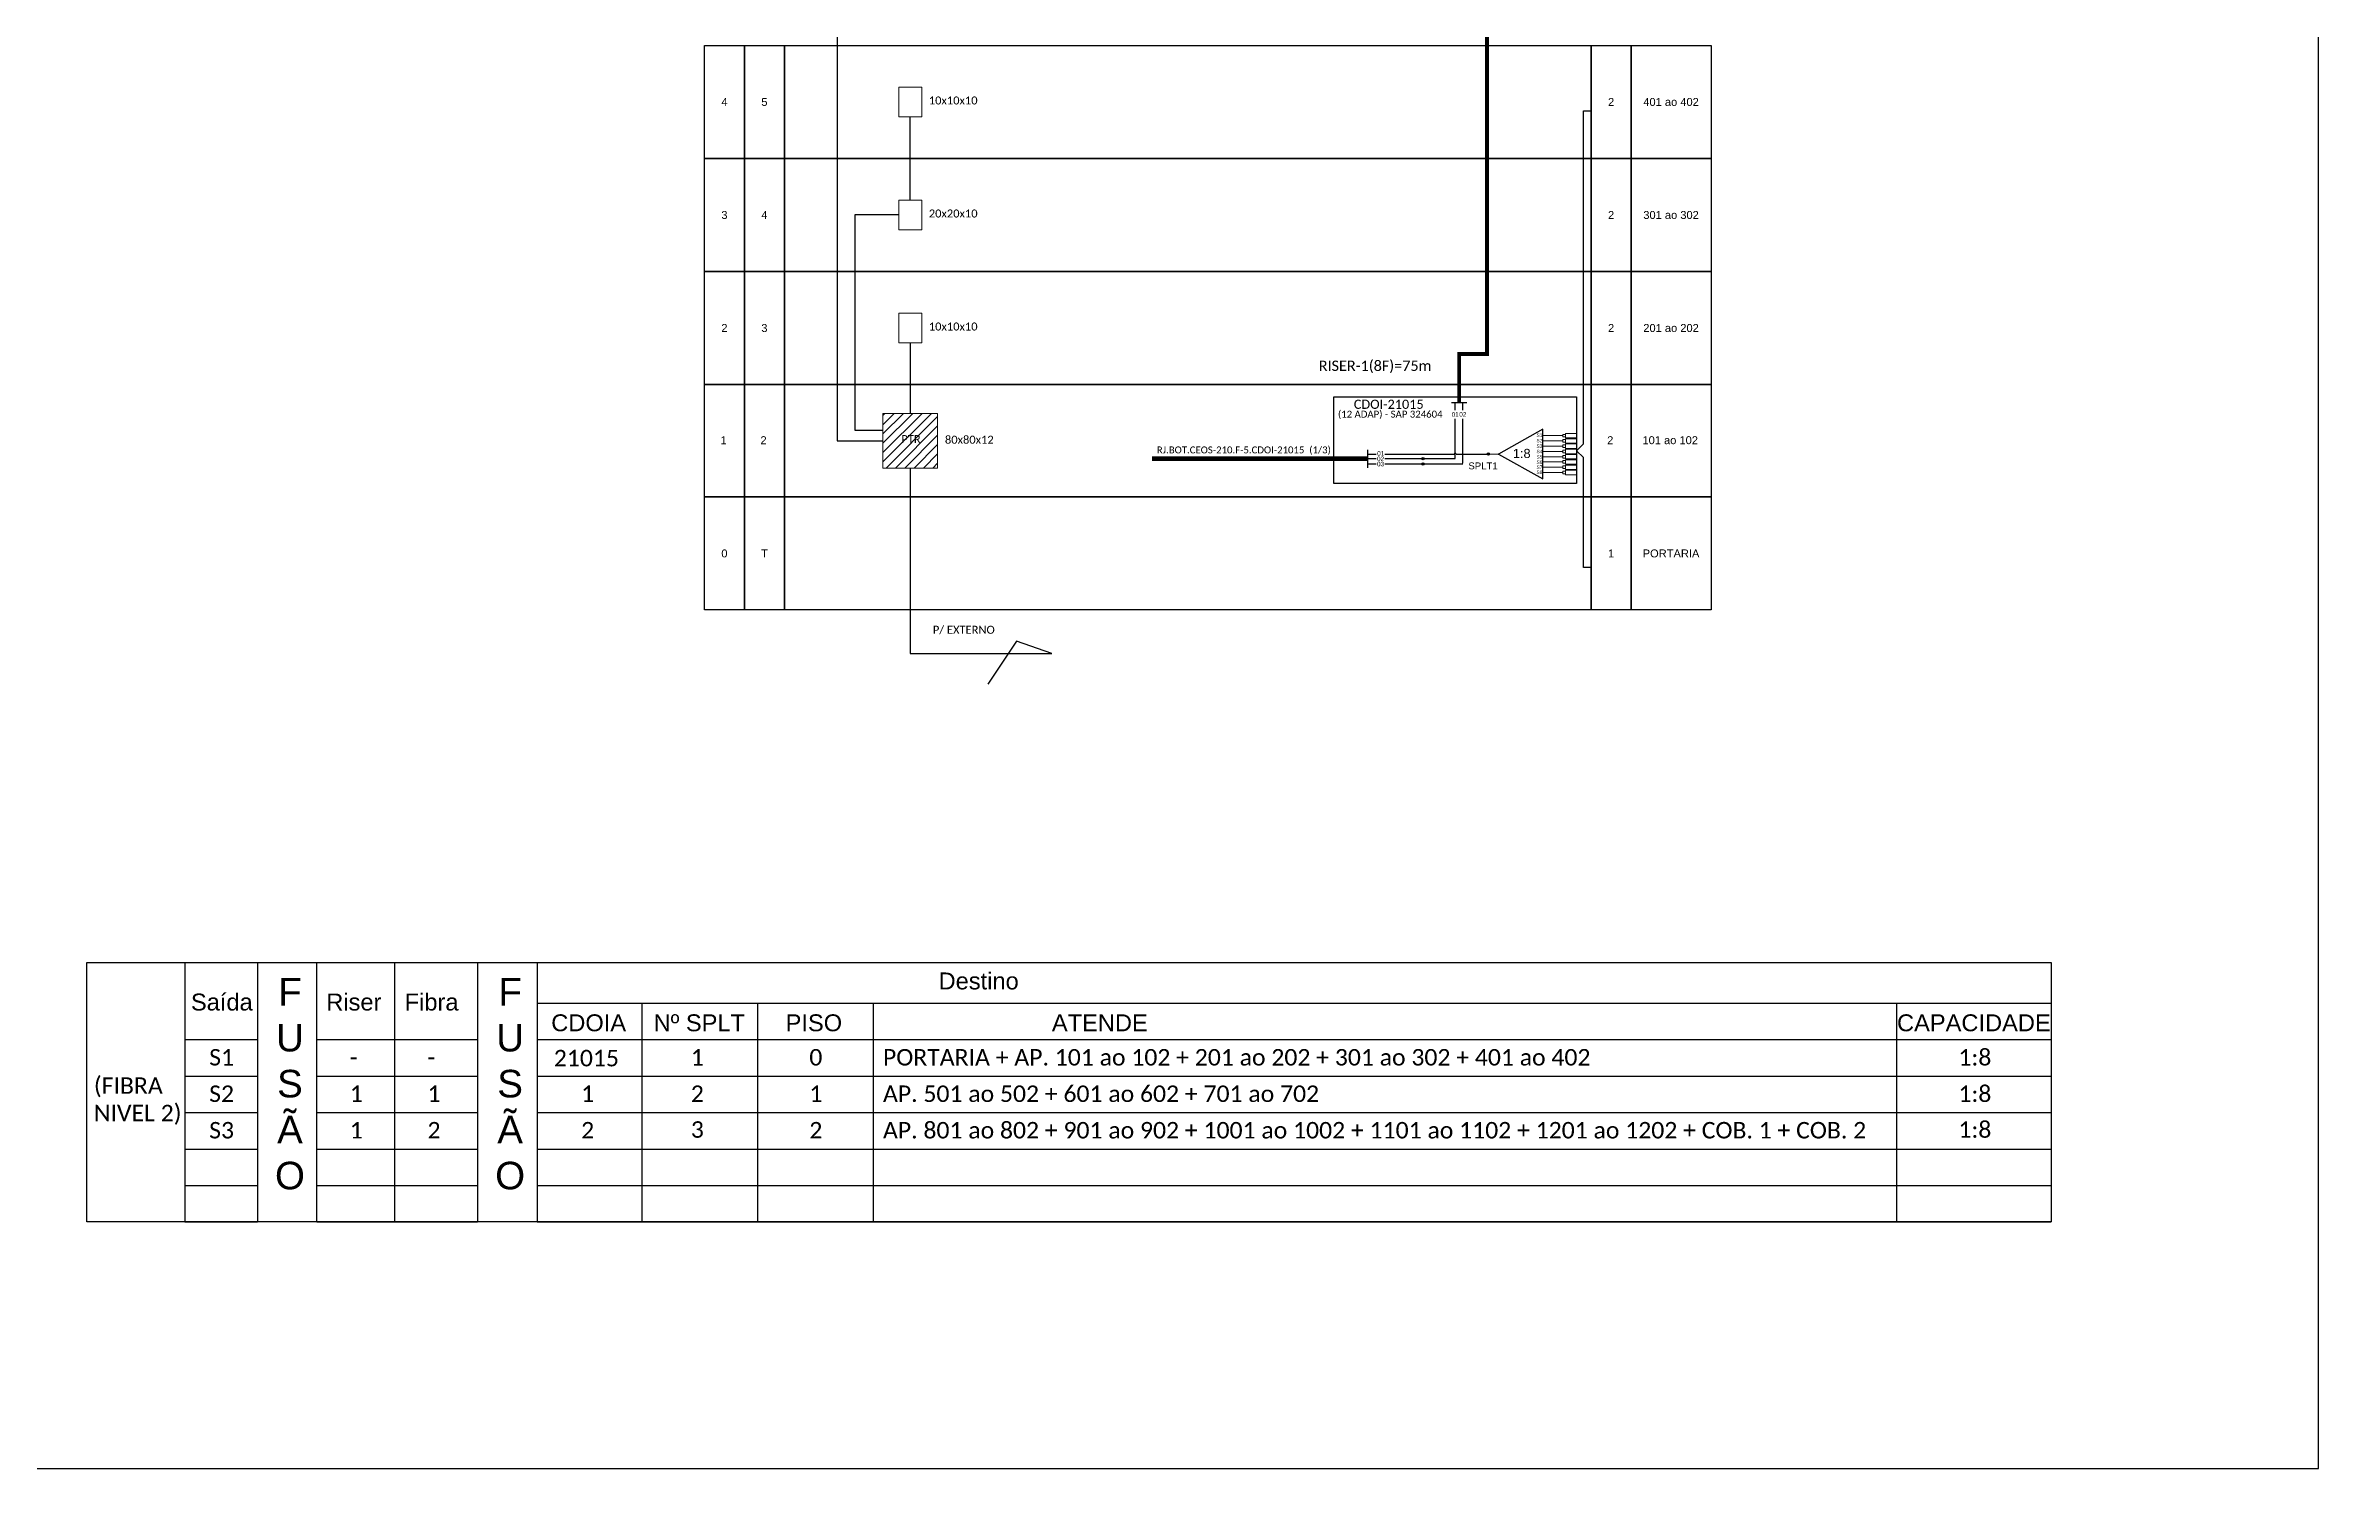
# Model space of a CAD drawing. Extents: x -89 to 749, y 705 to 1299.
# Drawn here: x 288.5 to 749.2, y 705 to 993.6 of the extents above; entities that cross this region are included whole.
import ezdxf
from ezdxf.enums import TextEntityAlignment as Align

# ---------------------------------------------------------------- set-up
doc = ezdxf.new("R2010")
doc.units = 0
doc.styles.add('ARIAL', font='arial.ttf')
doc.styles.add('WMF-Calibri0', font='calibri.ttf')

msp = doc.modelspace()

# ---------------------------------------------------------------- hatches: boundary and pattern name
h = msp.add_hatch()
h.set_pattern_fill('ANSI31', color=1, scale=0.42)
h.set_pattern_definition([(45, (-85.3628, 2788.8523), (-0.9429269, 0.9429269), [])])
h.paths.add_polyline_path([(469.32, 907.91), (469.32, 918.97), (458.26, 918.97), (458.26, 907.91)])
h.paths.add_polyline_path([(461.57, 912.55), (466.34, 912.55), (466.34, 914.98), (461.57, 914.98)], flags=24)
h = msp.add_hatch(color=3)
h.dxf.hatch_style = 1
edge = h.paths.add_edge_path()
edge.add_arc((567.74, 909.81), 0.237, 0, 360)
h = msp.add_hatch(color=3)
h.dxf.hatch_style = 1
edge = h.paths.add_edge_path()
edge.add_arc((567.74, 908.74), 0.237, 0, 360)
h = msp.add_hatch(color=3)
h.dxf.hatch_style = 1
edge = h.paths.add_edge_path()
edge.add_arc((580.99, 910.73), 0.237, 0, 360)

# ---------------------------------------------------------------- linework, layer by layer
at = {"color": 5}
for p, q in [((574.23, 909.81), (574.23, 917.9)), ((575.77, 908.88), (575.77, 917.9)), ((567.74, 909.81), (574.23, 909.81)), ((567.74, 908.74), (575.77, 908.74))]:
    msp.add_line(p, q, dxfattribs=at)
at = {"color": 3}
for p, q in [((556.49, 910.73), (558.21, 910.73)), ((559.99, 910.73), (574.04, 910.73)), ((574.42, 910.73), (580.99, 910.73))]:
    msp.add_line(p, q, dxfattribs=at)
for p, q in [((331.44, 807.63), (331.44, 755.02)), ((359.27, 807.63), (359.27, 755.02)), ((376.07, 807.63), (376.07, 755.02)), ((388.15, 807.63), (388.15, 755.02)), ((409.41, 799.4), (409.41, 755.02)), ((432.85, 799.4), (432.85, 755.02)), ((456.24, 799.4), (456.24, 755.02)), ((663.72, 799.4), (663.72, 755.02))]:
    msp.add_line(p, q)
for points in [[(-89.32, 705.02), (749.25, 705.02), (749.25, 1299.02), (-89.32, 1299.02), (-89.32, 705.02)], [(316.75, 807.63), (316.75, 755.02)], [(343.51, 755.02), (343.51, 807.63)], [(388.15, 799.4), (695.02, 799.4)], [(316.75, 792), (331.44, 792)], [(343.51, 792), (376.07, 792)], [(388.15, 792), (695.02, 792)], [(316.75, 784.61), (331.44, 784.61)], [(343.51, 784.61), (376.07, 784.61)], [(388.15, 784.61), (695.02, 784.61)], [(316.75, 777.21), (331.44, 777.21)], [(343.51, 777.21), (376.07, 777.21)], [(388.15, 777.21), (695.02, 777.21)], [(316.75, 769.81), (331.44, 769.81)], [(343.51, 769.81), (376.07, 769.81)], [(388.15, 769.81), (695.02, 769.81)], [(316.75, 762.41), (331.44, 762.41)], [(343.51, 762.41), (376.07, 762.41)], [(388.15, 762.41), (695.02, 762.41)], [(316.75, 755.02), (331.44, 755.02)], [(343.51, 755.02), (376.07, 755.02)], [(388.15, 755.02), (695.02, 755.02)]]:
    msp.add_lwpolyline(points)
at = {"color": 5, "const_width": 0.77}
msp.add_lwpolyline([(580.68, 1119.45), (580.68, 931.03), (575.05, 931.03), (575.05, 921.19)], dxfattribs=at)
at = {"color": 3}
for points in [[(461.47, 1027.98), (449, 1027.98), (449, 913.44), (458.26, 913.44)], [(463.79, 962.23), (463.79, 979.12)], [(601.8, 887.75), (600.27, 887.75), (600.27, 910.02), (598.82, 911.42), (600.27, 912.81), (600.27, 980.35), (601.8, 980.35)], [(461.47, 959.22), (452.52, 959.22), (452.52, 915.59), (458.26, 915.59)], [(463.79, 933.28), (463.79, 918.97)]]:
    msp.add_lwpolyline(points, dxfattribs=at)
at = {"color": 7}
for points in [[(422.07, 993.6), (430.17, 993.6), (430.17, 970.68), (422.07, 970.68)], [(430.17, 993.6), (438.27, 993.6), (438.27, 970.68), (430.17, 970.68)], [(438.27, 993.6), (601.8, 993.6), (601.8, 970.68), (438.27, 970.68)], [(601.8, 993.6), (609.9, 993.6), (609.9, 970.68), (601.8, 970.68)], [(609.9, 993.6), (626.11, 993.6), (626.11, 970.68), (609.9, 970.68)], [(422.07, 970.68), (430.17, 970.68), (430.17, 947.76), (422.07, 947.76)], [(430.17, 970.68), (438.27, 970.68), (438.27, 947.76), (430.17, 947.76)], [(438.27, 970.68), (601.8, 970.68), (601.8, 947.76), (438.27, 947.76)], [(601.8, 970.68), (609.9, 970.68), (609.9, 947.76), (601.8, 947.76)], [(609.9, 970.68), (626.11, 970.68), (626.11, 947.76), (609.9, 947.76)], [(422.07, 947.76), (430.17, 947.76), (430.17, 924.84), (422.07, 924.84)], [(430.17, 947.76), (438.27, 947.76), (438.27, 924.84), (430.17, 924.84)], [(438.27, 947.76), (601.8, 947.76), (601.8, 924.84), (438.27, 924.84)], [(601.8, 947.76), (609.9, 947.76), (609.9, 924.84), (601.8, 924.84)], [(609.9, 947.76), (626.11, 947.76), (626.11, 924.84), (609.9, 924.84)], [(422.07, 924.84), (430.17, 924.84), (430.17, 902.05), (422.07, 902.05)], [(430.17, 924.84), (438.27, 924.84), (438.27, 902.05), (430.17, 902.05)], [(438.27, 924.84), (601.8, 924.84), (601.8, 902.05), (438.27, 902.05)], [(601.8, 924.84), (609.9, 924.84), (609.9, 902.05), (601.8, 902.05)], [(609.9, 924.84), (626.11, 924.84), (626.11, 902.05), (609.9, 902.05)], [(422.07, 902.05), (430.17, 902.05), (430.17, 879.12), (422.07, 879.12)], [(430.17, 902.05), (438.27, 902.05), (438.27, 879.12), (430.17, 879.12)], [(438.27, 902.05), (601.8, 902.05), (601.8, 879.12), (438.27, 879.12)], [(601.8, 902.05), (609.9, 902.05), (609.9, 879.12), (601.8, 879.12)], [(609.9, 902.05), (626.11, 902.05), (626.11, 879.12), (609.9, 879.12)]]:
    msp.add_lwpolyline(points, close=True, dxfattribs=at)
at = {"color": 0, "lineweight": 0}
for points in [[(461.47, 985.15), (466.11, 985.15), (466.11, 979.12), (461.47, 979.12)], [(461.47, 962.23), (466.11, 962.23), (466.11, 956.2), (461.47, 956.2)], [(461.47, 939.31), (466.11, 939.31), (466.11, 933.28), (461.47, 933.28)]]:
    msp.add_lwpolyline(points, close=True, dxfattribs=at)
at = {"color": 1}
msp.add_lwpolyline([(549.63, 922.33), (598.82, 922.33), (598.82, 904.77), (549.63, 904.77)], close=True, dxfattribs=at)
at = {"color": 1, "lineweight": 0}
msp.add_lwpolyline([(458.26, 918.97), (469.32, 918.97), (469.32, 907.91), (458.26, 907.91)], close=True, dxfattribs=at)
at = {"color": 5}
for points in [[(573.51, 921.19), (576.59, 921.19)], [(574.23, 919.62), (574.23, 921.19)], [(575.77, 919.62), (575.77, 921.19)]]:
    msp.add_lwpolyline(points, dxfattribs=at)
at = {"color": 1}
for points in [[(592, 915.78), (583.05, 910.73), (592, 905.69), (592, 915.78)], [(463.79, 907.91), (463.79, 870.28), (492.47, 870.28), (485.3, 872.79), (479.49, 864.08)], [(556.49, 911.6), (556.49, 907.97)]]:
    msp.add_lwpolyline(points, dxfattribs=at)
at = {"color": 3, "lineweight": 0}
for points in [[(596.05, 914.47), (592, 914.47)], [(592, 913.4), (596.05, 913.4)], [(592, 912.33), (596.05, 912.33)], [(596.59, 914.93), (596.59, 914.01)], [(596.59, 914.93), (598.82, 914.93)], [(596.59, 914.01), (598.82, 914.01)], [(596.59, 913.86), (596.59, 912.94)], [(596.59, 913.86), (598.82, 913.86)], [(596.59, 912.94), (598.82, 912.94)], [(596.59, 912.79), (596.59, 911.88)], [(596.59, 912.79), (598.82, 912.79)], [(592, 911.27), (596.05, 911.27)], [(592, 910.2), (596.05, 910.2)], [(592, 909.13), (596.05, 909.13)], [(592, 908.06), (596.05, 908.06)], [(596.59, 911.88), (598.82, 911.88)], [(596.59, 911.72), (596.59, 910.81)], [(596.59, 911.72), (598.82, 911.72)], [(596.59, 910.81), (598.82, 910.81)], [(596.59, 910.66), (596.59, 909.74)], [(596.59, 910.66), (598.82, 910.66)], [(596.59, 909.74), (598.82, 909.74)], [(596.59, 909.59), (596.59, 908.67)], [(596.59, 909.59), (598.82, 909.59)], [(596.59, 908.67), (598.82, 908.67)], [(596.59, 908.52), (596.59, 907.61)], [(596.59, 908.52), (598.82, 908.52)], [(592, 907), (596.05, 907)], [(596.59, 907.61), (598.82, 907.61)], [(596.59, 907.45), (596.59, 906.54)], [(596.59, 907.45), (598.82, 907.45)], [(596.59, 906.54), (598.82, 906.54)]]:
    msp.add_lwpolyline(points, dxfattribs=at)
for points in [[(596.05, 914.73), (596.59, 914.73), (596.59, 914.2), (596.05, 914.2)], [(596.05, 913.67), (596.59, 913.67), (596.59, 913.14), (596.05, 913.14)], [(596.05, 912.6), (596.59, 912.6), (596.59, 912.07), (596.05, 912.07)], [(596.05, 911.53), (596.59, 911.53), (596.59, 911), (596.05, 911)], [(596.05, 910.46), (596.59, 910.46), (596.59, 909.93), (596.05, 909.93)], [(596.05, 909.4), (596.59, 909.4), (596.59, 908.87), (596.05, 908.87)], [(596.05, 908.33), (596.59, 908.33), (596.59, 907.8), (596.05, 907.8)], [(596.05, 907.26), (596.59, 907.26), (596.59, 906.73), (596.05, 906.73)]]:
    msp.add_lwpolyline(points, close=True, dxfattribs=at)
at = {"color": 1, "const_width": 0.95}
msp.add_lwpolyline([(512.78, 909.81), (556.49, 909.81)], dxfattribs=at)
at = {"color": 2}
for points in [[(556.49, 909.81), (558.21, 909.81)], [(560, 909.81), (567.74, 909.81)]]:
    msp.add_lwpolyline(points, dxfattribs=at)
at = {"color": 7}
for points in [[(556.49, 908.74), (558.21, 908.74)], [(560, 908.74), (567.74, 908.74)]]:
    msp.add_lwpolyline(points, dxfattribs=at)
at = {"color": 1, "lineweight": 0}
msp.add_lwpolyline([(583.05, 910.73), (580.99, 910.73)], dxfattribs=at)
msp.add_lwpolyline([(296.88, 807.63), (695.02, 807.63), (695.02, 755.02), (296.88, 755.02)], close=True)
at = {"color": 3}
for centre in [(567.74, 909.81), (567.74, 908.74), (580.99, 910.73)]:
    msp.add_circle(centre, 0.237, dxfattribs=at)
msp.add_arc((574.23, 910.73), 0.187, 0, 180, dxfattribs=at)
at = {"color": 7}
for p in [(422.07, 970.68), (422.07, 947.76), (422.07, 924.84), (422.07, 902.05)]:
    msp.add_point(p, dxfattribs=at)
msp.add_point((583.05, 910.73))

# ---------------------------------------------------------------- texts
at = {"color": 7, "style": 'ARIAL'}
for s, p in [('4', (426.12, 982.14)), ('5', (434.22, 982.14)), ('2', (605.85, 982.14)), ('401 ao 402', (618, 982.14)), ('3', (426.12, 959.22)), ('4', (434.22, 959.22)), ('2', (605.85, 959.22)), ('301 ao 302', (618, 959.22)), ('2', (426.12, 936.3)), ('3', (434.22, 936.3)), ('2', (605.85, 936.3)), ('201 ao 202', (618, 936.3)), ('1', (425.95, 913.55)), ('2', (434.05, 913.55)), ('2', (605.68, 913.55)), ('101 ao 102', (617.83, 913.55)), ('0', (426.12, 890.59)), ('T', (434.22, 890.59)), ('1', (605.85, 890.59)), ('PORTARIA', (618, 890.59))]:
    msp.add_text(s, height=1.61, dxfattribs=at).set_placement(p, align=Align.MIDDLE_CENTER)
at = {"style": 'WMF-Calibri0'}
for s, p in [('10x10x10', (467.55, 981.63)), ('20x20x10', (467.55, 958.71)), ('10x10x10', (467.55, 935.79)), ('PTR', (461.98, 912.96)), ('80x80x12', (470.82, 912.84)), ('P/ EXTERNO', (468.37, 874.3))]:
    msp.add_text(s, height=1.622, dxfattribs=at).set_placement(p)
at = {"color": 5, "style": 'WMF-Calibri0'}
msp.add_text('RISER-1(8F)=75m', height=2.1, dxfattribs=at).set_placement((546.59, 927.59))
at = {"color": 1}
for s, height, style, p in [('CDOI-21015', 1.852, 'WMF-Calibri0', (553.7, 919.91)), ('RJ.BOT.CEOS-210.F-5.CDOI-21015  (1/3)', 1.4, 'WMF-Calibri0', (513.76, 910.88)), ('S1', 0.694, 'ARIAL', (590.73, 914.22)), ('S2', 0.694, 'ARIAL', (590.73, 913.12)), ('S3', 0.694, 'ARIAL', (590.73, 912)), ('1:8', 1.852, 'ARIAL', (585.94, 909.94)), ('S4', 0.694, 'ARIAL', (590.73, 910.91)), ('S5', 0.694, 'ARIAL', (590.73, 909.79)), ('S6', 0.694, 'ARIAL', (590.73, 908.75)), ('S7', 0.694, 'ARIAL', (590.73, 907.73)), ('S8', 0.694, 'ARIAL', (590.73, 906.7))]:
    msp.add_text(s, height=height, dxfattribs=dict(at, style=style)).set_placement(p)
at = {"color": 1, "style": 'WMF-Calibri0'}
msp.add_text('(12 ADAP) - SAP 324604', height=1.4, dxfattribs=at).set_placement((561.08, 918.13), align=Align.CENTER)
at = {"style": 'ARIAL'}
for s, height, p in [('01', 0.926, (574.25, 918.78)), ('02', 0.926, (575.79, 918.78)), ('02', 0.926, (559.12, 909.78)), ('03', 0.926, (559.12, 908.72)), ('01', 0.926, (559.15, 910.87)), ('Destino', 3.43, (477.65, 803.9)), ('Saída', 3.43, (324.24, 799.62)), ('Riser', 3.43, (351, 799.62)), ('Fibra', 3.43, (366.76, 799.62)), ('CDOIA', 3.43, (398.6, 795.41)), ('Nº SPLT', 3.43, (421.03, 795.41)), ('PISO', 3.43, (444.25, 795.41)), ('ATENDE', 3.43, (502.21, 795.41)), ('CAPACIDADE', 3.43, (679.38, 795.41))]:
    msp.add_text(s, height=height, dxfattribs=at).set_placement(p, align=Align.MIDDLE_CENTER)
msp.add_text('SPLT1', height=1.389, dxfattribs=at).set_placement((579.89, 907.65), align=Align.CENTER)
at = {"color": 7, "style": 'WMF-Calibri0'}
for s, height, p in [('S1', 3.342, (321.68, 786.75)), ('-', 3.34, (350.18, 786.75)), ('-', 3.34, (365.94, 786.75)), ('21015', 3.342, (391.54, 786.58)), ('1', 3.34, (419.31, 786.75)), ('0', 3.34, (443.33, 786.75)), ('PORTARIA + AP. 101 ao 102 + 201 ao 202 + 301 ao 302 + 401 ao 402', 3.3418, (458.26, 786.75)), ('1:8', 3.342, (676.25, 786.75)), ('S2', 3.342, (321.68, 779.36)), ('1', 3.34, (350.18, 779.36)), ('1', 3.34, (365.94, 779.36)), ('1', 3.34, (397.08, 779.36)), ('2', 3.34, (419.31, 779.36)), ('1', 3.34, (443.33, 779.36)), ('AP. 501 ao 502 + 601 ao 602 + 701 ao 702', 3.3418, (458.26, 779.36)), ('1:8', 3.342, (676.25, 779.36)), ('S3', 3.342, (321.68, 771.96)), ('1', 3.34, (350.18, 771.96)), ('2', 3.34, (365.94, 771.96)), ('2', 3.34, (397.08, 771.96)), ('3', 3.34, (419.31, 772.1)), ('2', 3.34, (443.33, 771.96)), ('AP. 801 ao 802 + 901 ao 902 + 1001 ao 1002 + 1101 ao 1102 + 1201 ao 1202 + COB. 1 + COB. 2', 3.3418, (458.26, 771.96)), ('1:8', 3.342, (676.25, 772.1))]:
    msp.add_text(s, height=height, dxfattribs=at).set_placement(p)
at = {"char_height": 5.59, "width": 2.9269, "attachment_point": 2, "style": 'ARIAL'}
for insert in [(338.05, 804.51), (382.68, 804.51)]:
    msp.add_mtext('F\\PU\\PS\\PÃ\\PO', dxfattribs=dict(at, insert=insert))
at = {"color": 7, "insert": (298.31, 784.35), "char_height": 3.3418, "width": 18.9644, "attachment_point": 1, "style": 'WMF-Calibri0'}
msp.add_mtext('(FIBRA NIVEL 2)', dxfattribs=at)

doc.saveas('drawing.dxf')
